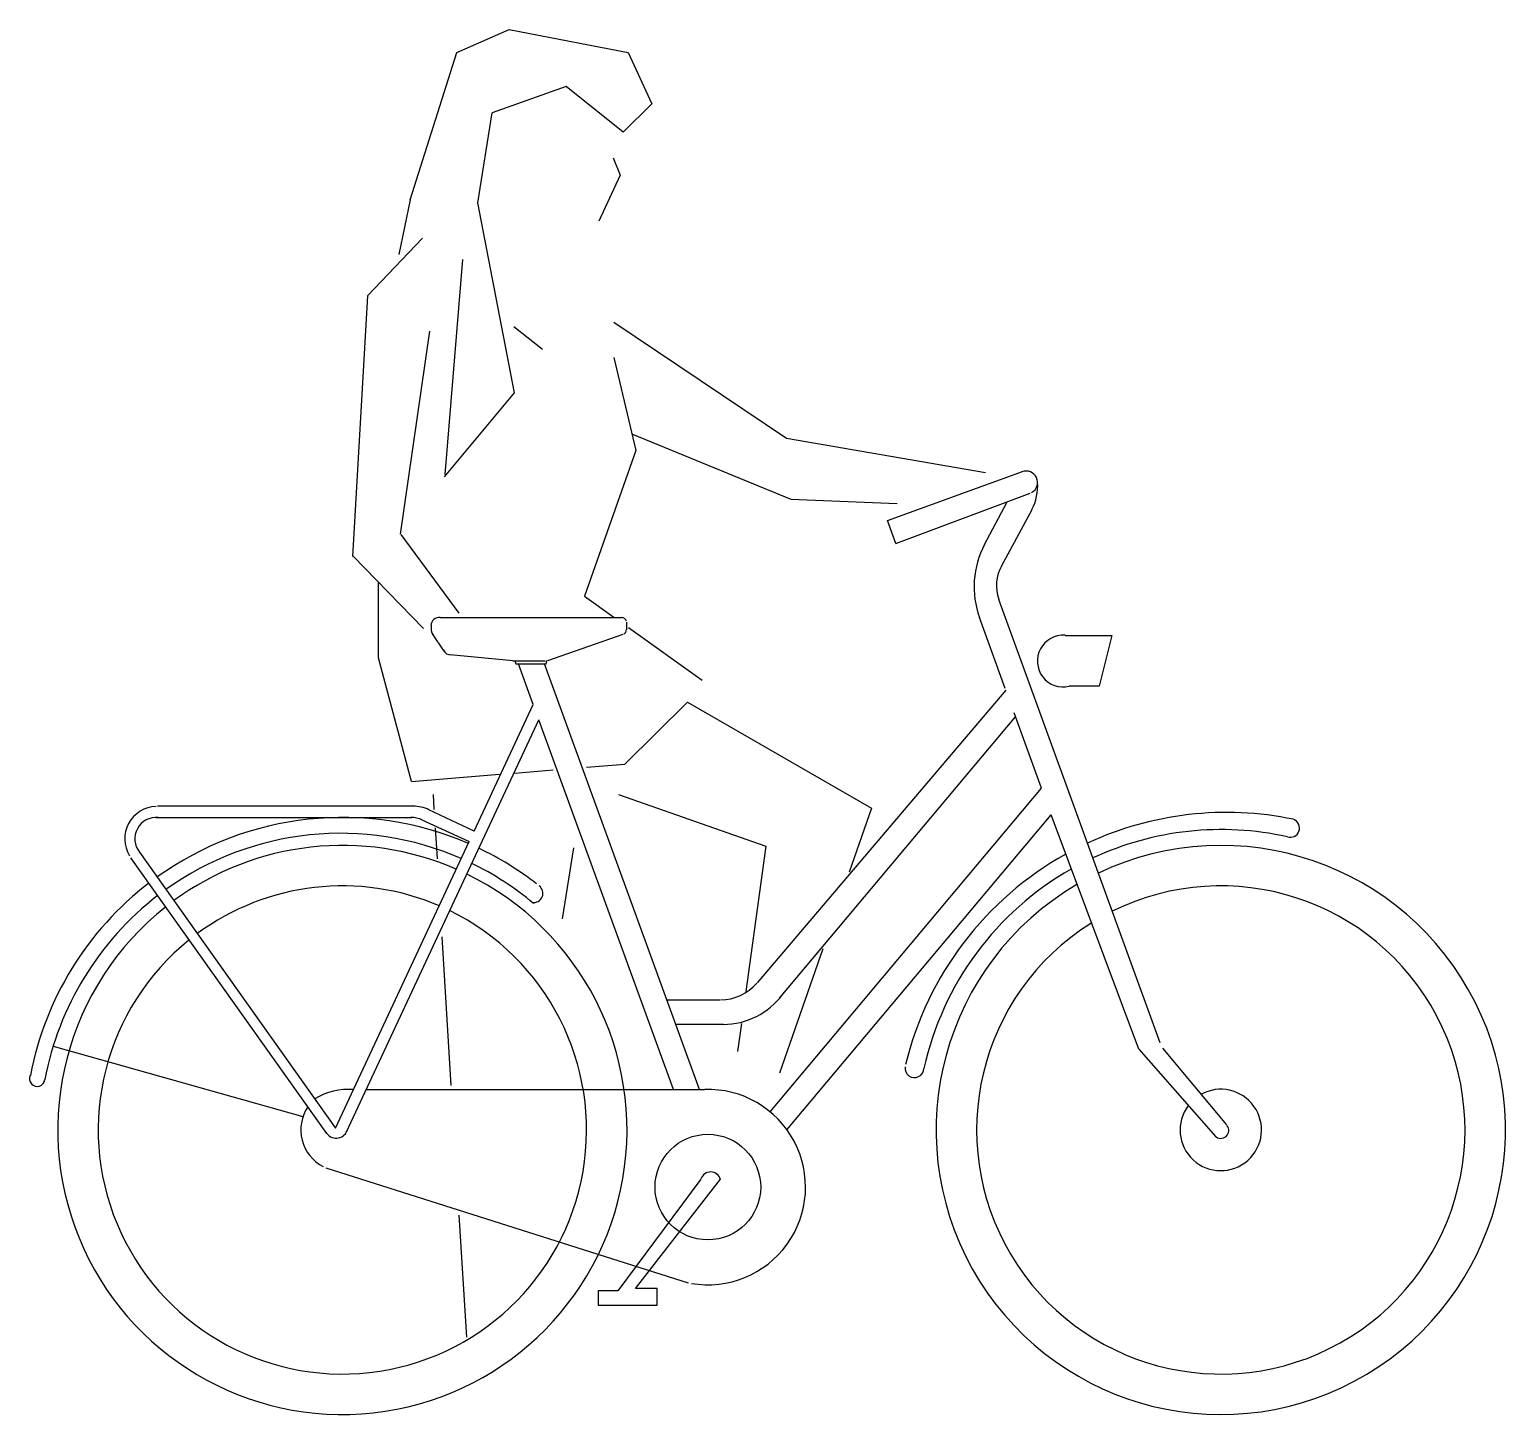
# Model space of a CAD drawing. Extents: x 1244 to 2984, y 0 to 1634.
import ezdxf

# ---------------------------------------------------------------- set-up
doc = ezdxf.new("R2010")
doc.units = 0
doc.header["$LTSCALE"] = 20
doc.layers.get('0').update_dxf_attribs({"linetype": 'CONTINUOUS'})

msp = doc.modelspace()

# ---------------------------------------------------------------- linework, layer by layer
for p, q in [((1747.8, 1607), (1809.5, 1634)), ((1809.5, 1634), (1949.6, 1607)), ((1692.6, 1432.9), (1747.8, 1607)), ((1949.6, 1607), (1977.7, 1546.4)), ((1876.7, 1566.6), (1789.4, 1535.8)), ((1944, 1512.8), (1876.7, 1566.6)), ((1772.3, 1429.4), (1789.4, 1535.8)), ((1977.7, 1546.4), (1944, 1512.8)), ((1932.2, 1482.8), (1940.2, 1462.3)), ((1940.2, 1462.3), (1915.2, 1407.8)), ((1692.6, 1432.9), (1679.2, 1368.6)), ((1815.7, 1205.4), (1772.3, 1429.4)), ((1707.3, 1387.8), (1642.2, 1320)), ((1754.4, 1362.8), (1733.6, 1109)), ((1642.2, 1320), (1624.8, 1012.5)), ((1932.9, 1288.7), (2136.4, 1151.8)), ((1681.2, 1038.6), (1715.9, 1278.3)), ((1815.1, 1283.8), (1848.7, 1256.8)), ((1932.9, 1247.1), (1958.9, 1137.6)), ((1733.3, 1106.3), (1815.7, 1205.4)), ((1954.8, 1156.5), (2141.6, 1080.1)), ((2136.4, 1151.8), (2371.1, 1111.6)), ((1958.9, 1137.6), (1898.2, 965.6)), ((2255.7, 1054.8), (2414.5, 1112.5)), ((2141.6, 1080.1), (2267, 1075.1)), ((2265.5, 1027.9), (2423.9, 1087.1)), ((2369.6, 1025.7), (2396.5, 1076.9)), ((2425.6, 1067.4), (2389.7, 1000.8)), ((2265.5, 1027.7), (2255.7, 1054.8)), ((1681.5, 1038.3), (1750.2, 945.5)), ((1625.2, 1013), (1708.6, 927.4)), ((1655.2, 892.7), (1655.2, 981.3)), ((1898.2, 965.6), (1932.7, 941)), ((2577.1, 438.8), (2386.8, 961.6)), ((1728, 940.5), (1942, 940.5)), ((2394.3, 856.8), (2363.9, 940.4)), ((1717.3, 930.9), (1717.3, 926.3)), ((1947.7, 934.8), (1947.7, 926)), ((1950.2, 928.5), (2037, 866.6)), ((1732.6, 900.6), (1719, 921)), ((1855, 889.8), (1943.8, 920.6)), ((2464.9, 919.4), (2520, 919.4)), ((2520, 919.4), (2505, 859.3)), ((1694.2, 747.2), (1655.2, 892.7)), ((1813.6, 889.3), (1739.7, 896.4)), ((1813.6, 889.3), (1851.9, 889.3)), ((1816, 889.3), (1817.4, 885.9)), ((1853, 885.9), (1854, 889.6)), ((1817.4, 885.9), (1853, 885.9)), ((1837.8, 837.9), (1820.3, 885.9)), ((2033.8, 383.6), (1851.1, 885.9)), ((2395, 854.9), (2101.7, 509.6)), ((2505, 859.3), (2469.9, 859.3)), ((1768.1, 688.5), (1837.8, 837.9)), ((1945.9, 767.6), (2019.7, 840.6)), ((2019.7, 840.6), (2236.6, 715.5)), ((1617.7, 333.9), (1844.3, 819.9)), ((2003.1, 383.6), (1844.3, 819.9)), ((2128.2, 491.4), (2406.6, 823.1)), ((2437.2, 739), (2404.9, 827.9)), ((1900.8, 763.9), (1945.9, 767.6)), ((1694.2, 747.2), (1798, 755.6)), ((1816.1, 757), (1861.3, 760.7)), ((1719.8, 731.5), (1720.8, 714.1)), ((1938.4, 731.5), (2112.2, 670.9)), ((2117, 357.4), (2437.2, 739)), ((1696.6, 717.8), (1394.6, 717.8)), ((1768.1, 688.5), (1714.6, 713.7)), ((2236.6, 715.5), (2210.5, 640.2)), ((1392.9, 704.4), (1694.5, 704.4)), ((1706.4, 701.8), (1762.4, 676.3)), ((2136.8, 336.2), (2448.6, 707.8)), ((2551.9, 431.3), (2448.6, 707.8)), ((1722.2, 692.4), (1724.4, 655.7)), ((1373.6, 663.6), (1604.8, 338.2)), ((1604.8, 338.2), (1762.4, 676.3)), ((1885.2, 668.6), (1872.1, 585.2)), ((2112.2, 670.9), (2088.5, 499.5)), ((1594.6, 331.8), (1363.3, 657.1)), ((1730.1, 563.6), (1740.8, 388.3)), ((2179.1, 549.7), (2128.1, 402.8)), ((1995.3, 489.3), (2057.8, 489.3)), ((2062, 460.5), (2005.8, 460.5)), ((2083.2, 461.5), (2078.6, 428.5)), ((1566.5, 351.4), (1272.2, 434.3)), ((2551.9, 431.3), (2642.7, 327.8)), ((2579.9, 432.5), (2655.2, 342)), ((1640.8, 383.7), (2039.9, 383.7)), ((1593.3, 291.4), (2020.4, 155.7)), ((2035.4, 277.8), (1937.5, 146.2)), ((1958.5, 149), (2058.7, 277.8)), ((1750.2, 235.3), (1759, 91.7)), ((1914.2, 146.2), (1914.2, 129.4)), ((1937.5, 146.2), (1914.2, 146.2)), ((1984.1, 149), (1958.5, 149)), ((1984.1, 129.4), (1984.1, 149)), ((1914.2, 129.4), (1984.1, 129.4))]:
    msp.add_line(p, q)
msp.add_circle((2043.7, 268.6), 62.3)
for centre, radius, start, end in [((2419, 1099.7), 13.5, 298.6097, 111.5249), ((2371.7, 1095.9), 60.9, 332.6722, 3.5875), ((2464, 976.6), 106.4, 152.001, 199.8556), ((2431.9, 978), 48, 150.3526, 199.6113), ((1726.9, 930.9), 9.66, 83.7202, 180.008), ((1942, 934.8), 5.75, 11.8098, 91.0659), ((1727, 926.4), 9.78, 173.8359, 221.2655), ((1941.9, 926.1), 5.74, 299.6491, 0.036), ((2462.7, 889), 30.5, 85.8299, 283.5974), ((1740.8, 906.4), 10.1, 207.3098, 270.4392), ((1394.5, 679.4), 38.3, 92.0124, 211.4408), ((1696.8, 677.1), 40.7, 63.7143, 91.0596), ((1393.1, 679.4), 25.1, 83.9401, 219.1053), ((1612.7, 330.1), 374.5, 66.6247, 125.6589), ((1694.8, 677.6), 26.9, 63.6335, 92.7607), ((2655.2, 321.1), 389.4, 78.2908, 114.8791), ((2730.4, 692.1), 10.9, 251.7678, 66.9286), ((1610.8, 332.2), 353.7, 66.3011, 125.6277), ((2649.2, 331.1), 359.2, 77.4989, 114.9447), ((1612.8, 336), 335.6, 66.4142, 126.3019), ((1612.7, 330.1), 374.5, 52.2744, 64.552), ((2648.5, 336), 335.6, 120.421, 115.4659), ((1610.8, 332.2), 353.7, 50.0049, 64.1071), ((2655.2, 321.1), 389.4, 119.1407, 166.3181), ((1612.7, 330.1), 374.5, 127.5175, 169.1812), ((1612.8, 336), 335.6, 128.3743, 64.1023), ((2649.2, 331.1), 359.2, 119.567, 167.5392), ((1615.5, 327.9), 360, 127.7753, 169.1779), ((1612.8, 336), 287.9, 66.6474, 126.4524), ((1838.5, 615.1), 10.8, 260.337, 54.5529), ((2648.5, 336), 287.9, 122.1739, 116.3758), ((1612.8, 336), 287.9, 128.8658, 63.953), ((2057.9, 546.7), 57.4, 270.8396, 319.2846), ((2061.7, 547.8), 87.3, 270.1167, 323.2904), ((1252.9, 396.4), 9.04, 153.7249, 354.444), ((2287.3, 408.9), 11.2, 172.0533, 358.34), ((1619.2, 311.7), 72.2, 84.6457, 122.5413), ((2043.7, 268.6), 115.2, 260.2951, 91.8508), ((2648.5, 336), 48, 143.2429, 119.5191), ((1612.5, 336), 48.7, 145.9584, 242.67), ((1605.5, 339.8), 13.6, 208.3878, 339.3659), ((2648.5, 335.4), 9.33, 223.5607, 39.6281), ((2046.9, 274.5), 12, 14.5537, 161.9317)]:
    msp.add_arc(centre, radius, start, end)

doc.saveas('drawing.dxf')
